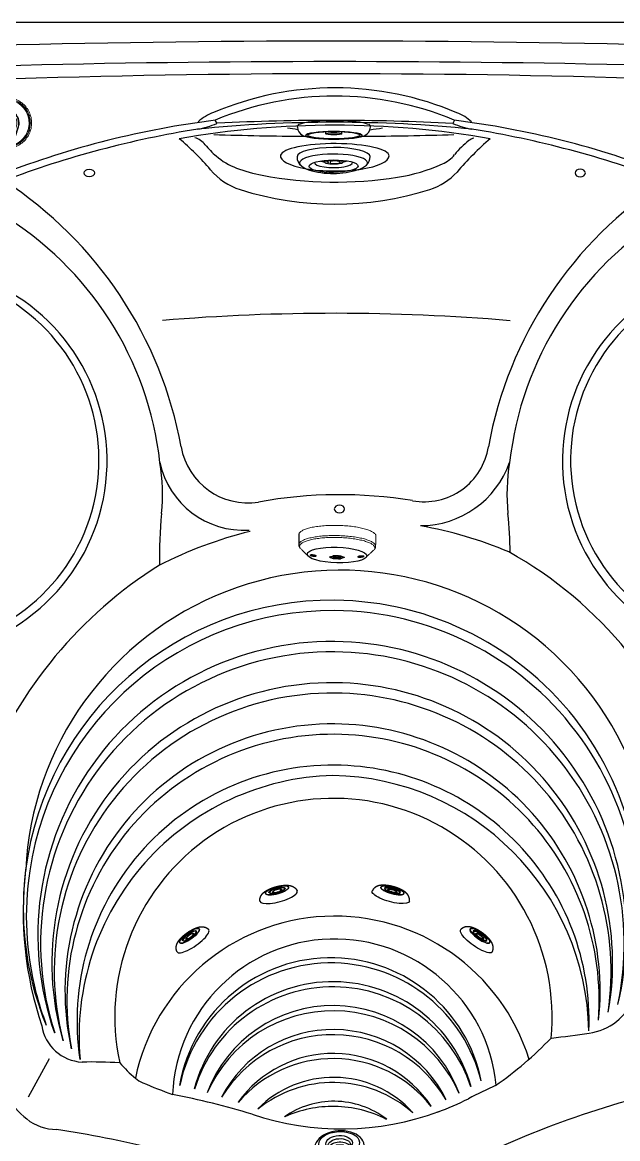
# Model space of a CAD drawing. Header units: inches. Extents: x 0 to 84, y -22 to 124.
# Drawn here: x 26.8 to 55.8, y 29.5 to 83.9 of the extents above; entities that cross this region are included whole.
import ezdxf

# ---------------------------------------------------------------- set-up
doc = ezdxf.new("R2010")
doc.units = ezdxf.units.IN
doc.header["$MEASUREMENT"] = 0
for name, color, linetype in [('1', 4, 'Continuous'), ('204', 7, 'Continuous'), ('clean', 1, 'Continuous')]:
    doc.layers.add(name, color=color, linetype=linetype)

# ---------------------------------------------------------------- blocks, each defined once
blk = doc.blocks.new('SDRE51EE')
at = {"layer": '1', "linetype": 'Continuous'}
for p, q in [((46.942, 90.082), (46.942, 90.133)), ((50.492, 90.081), (50.492, 90.133))]:
    blk.add_line(p, q, dxfattribs=at)
at = {"layer": '1', "color": 3, "linetype": 'Continuous'}
for p, q in [((48.328, 89.751), (48.328, 89.857)), ((49.106, 89.751), (49.106, 89.857))]:
    blk.add_line(p, q, dxfattribs=at)
at = {"layer": '1', "linetype": 'Continuous'}
for centre, radius, start, end in [((47.394, 90.088), 0.452, 180.8035, 244.7061), ((50.05, 90.086), 0.443, 293.2467, 359.3951)]:
    blk.add_arc(centre, radius, start, end, dxfattribs=at)
for centre, major_axis, ratio, start_param, end_param in [((48.717, 90.133), (1.775, 0), 0.14492, 6.283179, 9.424778), ((48.713, 89.747), (-1.568, 0), 0.162913, 0.26814, 2.873453)]:
    blk.add_ellipse(centre, major_axis=major_axis, ratio=ratio, start_param=start_param, end_param=end_param, dxfattribs=at)
at = {"layer": '1', "color": 3, "linetype": 'Continuous'}
for centre, major_axis, ratio in [((48.718, 89.687), (-1.371, 0), 0.140933), ((48.717, 89.689), (-1.273, 0), 0.138808), ((48.717, 89.751), (-0.389, 0), 0.133611)]:
    blk.add_ellipse(centre, major_axis=major_axis, ratio=ratio, dxfattribs=at)
blk = doc.blocks.new('M-JET')
at = {"layer": '1', "color": 3}
blk.add_line((0.668, -0.17), (0.763, -0.17), dxfattribs=at)
at = {"layer": '1'}
for centre, radius, start, end in [((0.461, 1.242), 0.535, 41.3143, 91.3774), ((0.05, 0.881), 1.082, 17.2792, 41.3143), ((-2.8, -0.006), 4.066, 342.7208, 17.2792), ((0.462, -1.247), 0.53, 268.5325, 323.2496), ((0.163, -0.927), 0.963, 318.6467, 342.7208)]:
    blk.add_arc(centre, radius, start, end, dxfattribs=at)
at = {"layer": '1', "color": 3}
for centre, radius, start, end in [((-1.573, 0), 2.301, 12.4325, 15.2703), ((-1.552, 0), 2.301, 12.1115, 16.428), ((2.329, -0.004), 1.701, 167.0391, 191.8275), ((0.642, 0.408), 0.0922, 55.7767, 95.7567), ((0.761, 0.357), 0.0925, 123.2223, 167.0391), ((0.61, 0.353), 0.156, 5.3241, 57.7182), ((0.716, 0.424), 0.0119, 56.7777, 123.2223), ((0.621, 0.328), 0.147, 6.6466, 46.2048), ((-0.445, 0.069), 1.231, 348.805, 7.1498), ((-1.051, -0.003), 1.854, 348.4837, 11.5163), ((0.499, -0.319), 0.172, 319.9043, 349.042), ((0.138, 0.453), 1.058, 297.9845, 303.5019), ((-1.573, 0), 2.301, 345.0348, 348.6312), ((-1.552, 0), 2.301, 343.7972, 349.0063), ((1.155, -0.446), 0.497, 157.638, 169.042), ((0.713, -0.264), 0.0187, 13.7894, 157.638), ((0.659, -0.335), 0.113, 303.5019, 340.0963), ((-6.16, -1.951), 7.096, 12.9229, 13.7894)]:
    blk.add_arc(centre, radius, start, end, dxfattribs=at)
at = {"layer": '1'}
blk.add_ellipse((0.448, 0), major_axis=(0, -1.776), ratio=0.252144, start_param=3.141593, end_param=6.282607, dxfattribs=at)
at = {"layer": '1', "color": 3}
for centre, major_axis, ratio, start_param, end_param in [((0.747, 0.001), (0, 1.655), 0.257517, 6.007199, 9.756158), ((0.731, 0), (0, 0.927), 0.267619, 3.108708, 6.351347), ((0.725, 0.014), (0, 0.313), 0.222056, 5.440613, 8.481483)]:
    blk.add_ellipse(centre, major_axis=major_axis, ratio=ratio, start_param=start_param, end_param=end_param, dxfattribs=at)
blk.add_ellipse((0.91, 0), major_axis=(-0.005, 1.191), ratio=0.255327, dxfattribs=at)
blk = doc.blocks.new('AIRVALVE CAP HS')
at = {"layer": '1', "linetype": 'Continuous', "lineweight": 0}
for p, q in [((-0.179, 1.615), (-0.296, 1.215)), ((-0.295, 1.097), (-0.296, 1.096)), ((-0.278, 1.151), (-0.295, 1.097)), ((0.298, 1.214), (0.181, 1.615)), ((0.296, 1.097), (0.279, 1.151)), ((0.297, 1.096), (0.296, 1.097)), ((0, 0), (0, 0)), ((0, 0), (0.004, 0)), ((0.585, 0.186), (0.585, 0.186))]:
    blk.add_line(p, q, dxfattribs=at)
at = {"layer": '1', "color": 3, "linetype": 'Continuous', "lineweight": 0}
for p, q in [((-0.154, 1.451), (-0.179, 1.615)), ((0.156, 1.451), (0.181, 1.615)), ((-0.519, 0.142), (-0.532, 0.075))]:
    blk.add_line(p, q, dxfattribs=at)
at = {"layer": '1', "color": 3, "linetype": 'Continuous', "lineweight": 0, "flags": 128}
for points in [[(-0.296, 1.096), (-0.314, 1.039), (-0.387, 0.81), (-0.59, 0.169)], [(0.532, 0.076), (0.523, 0.124), (0.51, 0.172), (0.489, 0.234), (0.394, 0.519), (0.299, 0.804), (0.18, 1.168), (0.101, 1.415), (0.095, 1.438), (0.079, 1.473), (0.053, 1.496), (0.025, 1.508), (-0.007, 1.511), (-0.039, 1.504), (-0.066, 1.486), (-0.085, 1.46), (-0.091, 1.443)], [(0.585, 0.186), (0.567, 0.243), (0.494, 0.472), (0.297, 1.096)]]:
    blk.add_lwpolyline(points, dxfattribs=at)
at = {"layer": '1', "linetype": 'Continuous', "lineweight": 0, "const_width": 0.000295, "flags": 128}
for points in [[(-0.296, 1.215), (-0.285, 1.211), (-0.282, 1.203), (-0.279, 1.192), (-0.277, 1.174), (-0.278, 1.151)], [(0.613, 0.195), (0.609, 0.194), (0.599, 0.191), (0.592, 0.188), (0.587, 0.187), (0.585, 0.186)]]:
    blk.add_lwpolyline(points, dxfattribs=at)
at = {"layer": '1', "color": 3, "linetype": 'Continuous', "lineweight": 0, "const_width": 0.000295, "flags": 128}
for points in [[(-0.153, 1.451), (-0.154, 1.451), (-0.154, 1.451)], [(-0.619, 0.177), (-0.617, 0.177), (-0.613, 0.176), (-0.604, 0.173), (-0.597, 0.171), (-0.592, 0.169), (-0.59, 0.169)]]:
    blk.add_lwpolyline(points, dxfattribs=at)
at = {"layer": '1', "linetype": 'Continuous', "lineweight": 0, "flags": 128}
for points in [[(0.279, 1.151), (0.279, 1.186), (0.282, 1.198), (0.285, 1.208), (0.291, 1.213), (0.298, 1.214)], [(-0.619, 0.177), (-0.612, 0.199), (-0.463, 0.666), (-0.331, 1.084)], [(0.332, 1.083), (0.462, 0.674), (0.613, 0.195)]]:
    blk.add_lwpolyline(points, dxfattribs=at)
at = {"layer": '1', "linetype": 'Continuous', "lineweight": 0}
for centre, radius, start, end in [((0.001, 1.563), 0.187, 16.2235, 163.7031), ((0, 0), 1.184, 103.575, 76.3797), ((0, 0), 1.136, 105.0532, 74.9013), ((0, 0), 1.25, 110.029, 123.971), ((-0.421, 1.156), 0.02, 49.8127, 110.0289), ((-0.388, 1.195), 0.0312, 229.8127, 346.1879), ((-0.338, 1.183), 0.02, 105.9716, 166.1879), ((0, 0), 1.25, 103.7031, 105.971), ((-0.378, 1.272), 0.194, 284.0271, 295.0553), ((0.411, 1.36), 0.288, 246.6962, 254.1355), ((0, 0), 1.25, 74.029, 76.2235), ((0.339, 1.183), 0.02, 13.8121, 74.0284), ((0.388, 1.195), 0.0312, 193.8121, 310.1873), ((0.421, 1.156), 0.02, 69.9711, 130.1873), ((0, 0), 1.25, 56.029, 69.971), ((0, 0), 1.25, 146.029, 159.971), ((0, 0), 1.133, 106.9961, 72.958), ((-1.02, 0.687), 0.02, 85.8127, 146.0289), ((-1.016, 0.739), 0.0312, 265.8127, 22.1879), ((-0.969, 0.758), 0.02, 141.9716, 202.1879), ((0, 0), 1.25, 128.029, 141.971), ((-0.758, 0.969), 0.02, 67.8127, 128.0289), ((-0.738, 1.016), 0.0312, 247.8127, 4.1879), ((-0.687, 1.02), 0.02, 123.9716, 184.1879), ((0.687, 1.02), 0.02, 355.8121, 56.0284), ((0.739, 1.016), 0.0312, 175.8121, 292.1873), ((0.758, 0.969), 0.02, 51.9711, 112.1873), ((0, 0), 1.25, 38.029, 51.971), ((0.969, 0.758), 0.02, 337.8121, 38.0284), ((1.016, 0.739), 0.0312, 157.8121, 274.1873), ((1.02, 0.687), 0.02, 33.9711, 94.1873), ((0, 0), 1.25, 20.029, 33.971), ((0, 0), 1.25, 164.029, 177.971), ((-1.229, 0.044), 0.02, 177.9716, 238.1879), ((-1.256, 0), 0.0312, 301.8127, 58.1879), ((-1.182, 0.339), 0.02, 103.8127, 164.0289), ((-1.195, 0.388), 0.0312, 283.8127, 40.1879), ((-1.155, 0.421), 0.02, 159.9716, 220.1879), ((0, 0), 0.644, 163.9951, 17.6697), ((1.195, 0.388), 0.0312, 139.8121, 256.1873), ((1.156, 0.421), 0.02, 319.8121, 20.0284), ((1.183, 0.339), 0.02, 15.9711, 76.1873), ((0, 0), 1.25, 2.029, 15.971), ((1.256, 0), 0.0312, 121.8121, 238.1873), ((1.229, 0.044), 0.02, 301.8121, 2.0284), ((-1.229, -0.043), 0.02, 121.8127, 182.0289), ((0, 0), 1.25, 182.029, 195.971), ((-1.182, -0.338), 0.02, 195.9716, 256.1879), ((-1.195, -0.388), 0.0312, 319.8127, 76.1879), ((-1.155, -0.421), 0.02, 139.8127, 200.0289), ((0, 0), 1.25, 200.029, 213.971), ((0, 0), 1.25, 326.029, 339.971), ((1.195, -0.388), 0.0312, 103.8121, 220.1873), ((1.156, -0.421), 0.02, 339.9711, 40.1873), ((1.183, -0.338), 0.02, 283.8121, 344.0284), ((0, 0), 1.25, 344.029, 357.971), ((1.229, -0.043), 0.02, 357.9711, 58.1873), ((-1.02, -0.687), 0.02, 213.9716, 274.1879), ((-1.016, -0.738), 0.0312, 337.8127, 94.1879), ((-0.969, -0.758), 0.02, 157.8127, 218.0289), ((0, 0), 1.25, 218.029, 231.971), ((-0.758, -0.969), 0.02, 231.9716, 292.1879), ((-0.738, -1.016), 0.0312, 355.8127, 112.1879), ((-0.687, -1.02), 0.02, 175.8127, 236.0289), ((0, 0), 1.25, 236.029, 249.971), ((0, 0), 1.25, 290.029, 303.971), ((0.687, -1.02), 0.02, 303.9711, 4.1873), ((0.739, -1.016), 0.0312, 67.8121, 184.1873), ((0.758, -0.969), 0.02, 247.8121, 308.0284), ((0, 0), 1.25, 308.029, 321.971), ((1.016, -0.738), 0.0312, 85.8121, 202.1873), ((0.969, -0.758), 0.02, 321.9711, 22.1873), ((1.02, -0.687), 0.02, 265.8121, 326.0284), ((-0.421, -1.155), 0.02, 249.9716, 310.1879), ((-0.388, -1.195), 0.0312, 13.8127, 130.1879), ((-0.338, -1.182), 0.02, 193.8127, 254.0289), ((0, 0), 1.25, 254.029, 267.9711), ((-0.043, -1.229), 0.02, 267.9711, 328.1873), ((0, -1.256), 0.0312, 31.8121, 148.1873), ((0.044, -1.229), 0.02, 211.8121, 272.0284), ((0, 0), 1.25, 272.0284, 285.971), ((0.339, -1.182), 0.02, 285.9711, 346.1873), ((0.388, -1.195), 0.0312, 49.8121, 166.1873), ((0.421, -1.155), 0.02, 229.8121, 290.0284)]:
    blk.add_arc(centre, radius, start, end, dxfattribs=at)
at = {"layer": '1', "color": 3, "linetype": 'Continuous', "lineweight": 0}
for centre, radius, start, end in [((-80.261, 27.095), 84.174, 341.32478, 342.25745), ((0, 0), 0.614, 164.0327, 17.6728), ((0, -0.005), 0.538, 171.4024, 8.6451)]:
    blk.add_arc(centre, radius, start, end, dxfattribs=at)
blk = doc.blocks.new('MINIJET')
at = {"layer": '1', "color": 3}
for p, q in [((0.268, 0.23), (0.202, 0.23)), ((0.268, -0.23), (0.202, -0.23))]:
    blk.add_line(p, q, dxfattribs=at)
at = {"layer": '1', "color": 3, "extrusion": (2.34069e-18, 2.77556e-17, -1)}
for centre, major_axis, start_param, end_param in [((0, 0), (0, 0.94), 3.096514, 6.328264), ((0.297, 0), (0, 0.58), 1.213768, 7.496953), ((0.268, 0), (0, 0.2), 1.213768, 7.496953), ((0.278, 0), (0, 0.379), 6.174551, 9.533412)]:
    blk.add_ellipse(centre, major_axis=major_axis, ratio=0.28756, start_param=start_param, end_param=end_param, dxfattribs=at)
at = {"layer": '1', "color": 3, "extrusion": (2.34069e-18, -2.77556e-17, -1)}
for centre, major_axis, start_param, end_param in [((0.297, 0), (0, 0.58), 4.355360367553331, 10.63854567473292), ((0.268, 0), (0, 0.23), 1.213768, 7.496953)]:
    blk.add_ellipse(centre, major_axis=major_axis, ratio=0.28756, start_param=start_param, end_param=end_param, dxfattribs=at)
at = {"layer": '1', "color": 3, "extrusion": (2.34069e-18, -8.32667e-17, -1)}
blk.add_ellipse((0.297, 0), major_axis=(0, 0.407), ratio=0.28756, start_param=4.355360367553329, end_param=10.63854567473291, dxfattribs=at)
at = {"layer": '1', "color": 3}
for points, knots in [([(0.012, -0.939), (0.047, -0.932), (0.079, -0.923), (0.11, -0.911), (0.138, -0.898), (0.169, -0.881), (0.196, -0.862), (0.221, -0.843), (0.243, -0.824), (0.269, -0.796), (0.292, -0.769), (0.312, -0.742), (0.329, -0.716), (0.351, -0.678), (0.369, -0.64), (0.385, -0.602), (0.399, -0.565), (0.411, -0.527), (0.428, -0.467), (0.441, -0.406), (0.453, -0.343), (0.462, -0.279), (0.469, -0.213), (0.474, -0.162), (0.477, -0.11), (0.478, -0.057), (0.479, -0.005), (0.479, 0.048), (0.476, 0.111), (0.473, 0.174), (0.467, 0.236), (0.46, 0.297), (0.452, 0.348), (0.443, 0.399), (0.432, 0.448), (0.42, 0.496), (0.406, 0.543), (0.389, 0.593), (0.368, 0.642), (0.343, 0.692), (0.32, 0.73), (0.293, 0.768), (0.259, 0.807), (0.228, 0.837), (0.19, 0.867), (0.157, 0.888), (0.12, 0.907), (0.078, 0.923), (0.033, 0.935), (0.012, 0.939)], [1.258846, 1.258846, 1.28405, 1.309253, 1.334457, 1.359661, 1.389764, 1.419868, 1.449972, 1.480075, 1.522807, 1.565539, 1.60827, 1.651002, 1.715116, 1.779231, 1.843346, 1.90746, 1.971575, 2.071337, 2.171099, 2.270861, 2.370623, 2.470385, 2.54716, 2.623934, 2.700709, 2.777484, 2.854259, 2.947334, 3.040409, 3.133485, 3.22656, 3.306164, 3.385768, 3.465372, 3.544977, 3.624581, 3.7092, 3.79382, 3.87844, 3.94015, 4.001861, 4.063571, 4.110156, 4.15674, 4.191384, 4.226028, 4.260673, 4.295317, 4.310282, 4.310282]), ([(0.266, -0.377), (0.262, -0.375), (0.256, -0.369), (0.25, -0.361), (0.242, -0.35), (0.235, -0.335), (0.226, -0.316), (0.218, -0.293), (0.211, -0.268), (0.204, -0.238), (0.197, -0.205), (0.192, -0.17), (0.188, -0.132), (0.184, -0.092), (0.182, -0.052), (0.181, -0.01), (0.181, 0.031), (0.183, 0.073), (0.186, 0.113), (0.19, 0.152), (0.195, 0.189), (0.201, 0.224), (0.208, 0.256), (0.216, 0.285), (0.224, 0.31), (0.233, 0.332), (0.242, 0.349), (0.25, 0.361), (0.257, 0.37), (0.263, 0.375), (0.266, 0.377)], [5.178052, 5.178052, 5.268561, 5.359069, 5.444224, 5.529379, 5.614534, 5.70861, 5.802687, 5.896764, 5.997577, 6.09839, 6.199203, 6.302796, 6.406388, 6.50998, 6.614493, 6.719006, 6.823518, 6.927955, 7.032392, 7.136828, 7.2401, 7.343372, 7.446644, 7.546427, 7.646211, 7.745995, 7.837037, 7.928079, 8.019121, 8.102376, 8.102376])]:
    blk.add_open_spline(points, degree=1, knots=knots, dxfattribs=at)
blk = doc.blocks.new('30173')
at = {"layer": '1', "linetype": 'Continuous', "lineweight": 15}
for p, q in [((1.47, 0.072), (1.487, 0.036)), ((1.495, 0.034), (1.484, 0.034)), ((1.485, 0.028), (1.547, 0.028)), ((1.503, 0.022), (1.489, -0.008)), ((1.566, 0.022), (1.503, 0.022)), ((1.534, 0.067), (1.51, 0.067)), ((1.513, 0.091), (1.513, 0.175)), ((1.531, 0.175), (1.531, 0.091)), ((1.597, 0.104), (1.537, 0.257)), ((1.542, 0.271), (1.56, 0.271)), ((1.566, 0.022), (1.552, -0.008)), ((1.558, 0.036), (1.575, 0.075)), ((1.585, 0.015), (1.566, -0.028)), ((1.597, 0.104), (1.626, 0.104)), ((1.604, 0.052), (1.633, 0.052)), ((1.604, -0.22), (1.604, 0.052)), ((1.479, -0.028), (1.47, -0.008)), ((1.47, -0.161), (1.479, -0.14)), ((1.487, -0.204), (1.471, -0.24)), ((1.484, -0.202), (1.495, -0.202)), ((1.547, -0.196), (1.485, -0.196)), ((1.552, -0.008), (1.489, -0.008)), ((1.503, -0.19), (1.489, -0.16)), ((1.489, -0.16), (1.552, -0.16)), ((1.503, -0.19), (1.566, -0.19)), ((1.51, -0.236), (1.534, -0.236)), ((1.513, -0.344), (1.513, -0.26)), ((1.531, -0.26), (1.531, -0.344)), ((1.537, -0.425), (1.597, -0.271)), ((1.56, -0.439), (1.542, -0.439)), ((1.552, -0.16), (1.566, -0.19)), ((1.575, -0.243), (1.558, -0.204)), ((1.566, -0.14), (1.585, -0.183)), ((1.597, -0.271), (1.626, -0.271)), ((1.604, -0.22), (1.633, -0.22))]:
    blk.add_line(p, q, dxfattribs=at)
at = {"layer": '1'}
blk.add_line((0.485, -1.959), (0.976, -1.95), dxfattribs=at)
at = {"layer": '1', "linetype": 'Continuous', "lineweight": 15, "flags": 128}
for points in [[(0, -0.084), (0, 0), (0.001, 0.084), (0.004, 0.168), (0.007, 0.251), (0.012, 0.333), (0.017, 0.415), (0.023, 0.495), (0.03, 0.575), (0.039, 0.653), (0.048, 0.729), (0.057, 0.804), (0.068, 0.878), (0.08, 0.949), (0.092, 1.018), (0.105, 1.085), (0.119, 1.15), (0.134, 1.212), (0.149, 1.271), (0.166, 1.328), (0.182, 1.382), (0.2, 1.433), (0.217, 1.481), (0.236, 1.525), (0.255, 1.567), (0.274, 1.605), (0.294, 1.64), (0.314, 1.671), (0.335, 1.699), (0.356, 1.723), (0.377, 1.744), (0.398, 1.761), (0.42, 1.774), (0.441, 1.783), (0.463, 1.789), (0.485, 1.791), (0.487, 1.791)], [(0.976, -1.95), (0.954, -1.948), (0.932, -1.943), (0.911, -1.933), (0.889, -1.92), (0.868, -1.903), (0.847, -1.882), (0.826, -1.858), (0.805, -1.83), (0.785, -1.798), (0.765, -1.763), (0.746, -1.724), (0.727, -1.682), (0.708, -1.637), (0.69, -1.589), (0.673, -1.538), (0.656, -1.483), (0.64, -1.426), (0.625, -1.366), (0.61, -1.303), (0.596, -1.238), (0.583, -1.171), (0.571, -1.101), (0.559, -1.029), (0.549, -0.956), (0.539, -0.88), (0.53, -0.803), (0.522, -0.725), (0.515, -0.645), (0.509, -0.564), (0.504, -0.482), (0.5, -0.399), (0.497, -0.316), (0.494, -0.232), (0.493, -0.147), (0.493, -0.063), (0.494, 0.021), (0.495, 0.105), (0.498, 0.189), (0.502, 0.272), (0.506, 0.355), (0.512, 0.436), (0.519, 0.517), (0.526, 0.596), (0.535, 0.674), (0.544, 0.75), (0.554, 0.825), (0.565, 0.897), (0.577, 0.968), (0.59, 1.037), (0.603, 1.103), (0.617, 1.167), (0.632, 1.228), (0.648, 1.287), (0.665, 1.342), (0.682, 1.395), (0.699, 1.445), (0.717, 1.492), (0.736, 1.536), (0.755, 1.576), (0.775, 1.613), (0.795, 1.646), (0.815, 1.676), (0.836, 1.702), (0.857, 1.725), (0.878, 1.744), (0.9, 1.759), (0.921, 1.77), (0.943, 1.778), (0.965, 1.782), (0.978, 1.782)], [(1.144, -1.884), (1.143, -1.885), (1.121, -1.898), (1.1, -1.907), (1.078, -1.912), (1.057, -1.914), (1.035, -1.911), (1.014, -1.905), (0.992, -1.895), (0.971, -1.882), (0.95, -1.865), (0.929, -1.843), (0.909, -1.819), (0.888, -1.791), (0.868, -1.759), (0.849, -1.723), (0.83, -1.685), (0.811, -1.643), (0.793, -1.598), (0.776, -1.549), (0.759, -1.498), (0.742, -1.443), (0.727, -1.386), (0.712, -1.326), (0.697, -1.264), (0.684, -1.199), (0.671, -1.132), (0.659, -1.063), (0.648, -0.991), (0.638, -0.918), (0.628, -0.843), (0.62, -0.766), (0.612, -0.688), (0.606, -0.609), (0.6, -0.529), (0.595, -0.448), (0.591, -0.366), (0.589, -0.283), (0.587, -0.2), (0.586, -0.117), (0.586, -0.034), (0.587, 0.05), (0.589, 0.133), (0.592, 0.215), (0.596, 0.297), (0.601, 0.378), (0.607, 0.458), (0.614, 0.537), (0.622, 0.615), (0.63, 0.691), (0.64, 0.766), (0.65, 0.838), (0.662, 0.909), (0.674, 0.978), (0.687, 1.045), (0.7, 1.109), (0.715, 1.171), (0.73, 1.231), (0.746, 1.287), (0.762, 1.341), (0.779, 1.392), (0.797, 1.439), (0.815, 1.484), (0.834, 1.525), (0.853, 1.563), (0.873, 1.598), (0.893, 1.629), (0.913, 1.656), (0.934, 1.68), (0.955, 1.7), (0.976, 1.717), (0.997, 1.73), (1.018, 1.739), (1.04, 1.744), (1.062, 1.746), (1.062, 1.746)], [(1.502, 1.076), (1.502, 1.1), (1.5, 1.123), (1.498, 1.146), (1.494, 1.166), (1.49, 1.184), (1.485, 1.199), (1.48, 1.211), (1.474, 1.22), (1.468, 1.225), (1.468, 1.225)], [(1.487, 0.036), (1.488, 0.037), (1.489, 0.037), (1.49, 0.037), (1.491, 0.037), (1.492, 0.037), (1.493, 0.036), (1.494, 0.035), (1.495, 0.034)], [(1.495, 0.034), (1.497, 0.031), (1.5, 0.03), (1.502, 0.032), (1.505, 0.035), (1.507, 0.041), (1.508, 0.049), (1.51, 0.058), (1.51, 0.067)], [(1.534, 0.067), (1.535, 0.058), (1.536, 0.049), (1.538, 0.041), (1.54, 0.035), (1.542, 0.032), (1.545, 0.03), (1.547, 0.031), (1.55, 0.034)], [(1.575, 0.075), (1.577, 0.087), (1.579, 0.097), (1.582, 0.104), (1.586, 0.107), (1.589, 0.107), (1.592, 0.103), (1.595, 0.095), (1.597, 0.085), (1.599, 0.073), (1.599, 0.059), (1.598, 0.046), (1.597, 0.035), (1.594, 0.025), (1.592, 0.018), (1.588, 0.015), (1.585, 0.015)], [(0.487, -1.959), (0.485, -1.959), (0.463, -1.957), (0.441, -1.952), (0.42, -1.942), (0.398, -1.929), (0.377, -1.912), (0.356, -1.892), (0.335, -1.867), (0.314, -1.84), (0.294, -1.808), (0.274, -1.773), (0.255, -1.735), (0.236, -1.694), (0.217, -1.649), (0.2, -1.601), (0.182, -1.55), (0.166, -1.496), (0.149, -1.439), (0.134, -1.38), (0.119, -1.318), (0.105, -1.253), (0.092, -1.186), (0.08, -1.117), (0.068, -1.046), (0.057, -0.973), (0.048, -0.898), (0.039, -0.821), (0.03, -0.743), (0.023, -0.664), (0.017, -0.583), (0.012, -0.501), (0.007, -0.419), (0.004, -0.336), (0.001, -0.252), (0, -0.168), (0, -0.084)], [(1.495, -0.202), (1.494, -0.203), (1.493, -0.204), (1.492, -0.205), (1.491, -0.206), (1.49, -0.206), (1.489, -0.205), (1.488, -0.205), (1.487, -0.204)], [(1.51, -0.236), (1.51, -0.226), (1.508, -0.217), (1.507, -0.21), (1.505, -0.204), (1.502, -0.2), (1.5, -0.198), (1.497, -0.199), (1.495, -0.202)], [(1.511, -0.359), (1.511, -0.355), (1.513, -0.344)], [(1.55, -0.202), (1.547, -0.199), (1.545, -0.198), (1.542, -0.2), (1.54, -0.204), (1.538, -0.21), (1.536, -0.217), (1.535, -0.226), (1.534, -0.236)], [(1.558, -0.204), (1.557, -0.205), (1.556, -0.205), (1.555, -0.206), (1.554, -0.206), (1.553, -0.205), (1.552, -0.204), (1.551, -0.203), (1.55, -0.202)], [(1.585, -0.183), (1.588, -0.183), (1.592, -0.186), (1.594, -0.193), (1.597, -0.203), (1.598, -0.215), (1.599, -0.228), (1.599, -0.241), (1.597, -0.253), (1.595, -0.263), (1.592, -0.271), (1.589, -0.275), (1.586, -0.275), (1.582, -0.272), (1.579, -0.265), (1.577, -0.255), (1.575, -0.243)], [(1.467, -1.393), (1.471, -1.391), (1.477, -1.384), (1.483, -1.374), (1.488, -1.36), (1.492, -1.344), (1.496, -1.324), (1.499, -1.303), (1.501, -1.28), (1.502, -1.256), (1.502, -1.232), (1.501, -1.208), (1.499, -1.185), (1.496, -1.164), (1.492, -1.145), (1.488, -1.128), (1.484, -1.118)]]:
    blk.add_lwpolyline(points, dxfattribs=at)
at = {"layer": '1', "linetype": 'Continuous', "lineweight": 15}
for centre, radius, start, end in [((1.13, 1.064), 0.372, 341.9568, 1.7889), ((1.413, 0.209), 0.122, 358.3687, 15.1252), ((1.448, 0.057), 0.156, 358.2844, 17.5689), ((1.576, -0.018), 0.0979, 185.8637, 195.5978), ((1.576, -0.15), 0.0979, 164.4022, 174.1363), ((1.319, -0.084), 0.167, 346.1639, 13.8361), ((1.645, -0.232), 0.134, 181.5703, 191.9403), ((1.389, -0.374), 0.145, 346.22, 12.0788), ((1.4, -0.232), 0.134, 348.0597, 358.4297), ((1.468, -0.15), 0.0979, 5.8634, 15.5998), ((1.448, -0.224), 0.156, 342.4311, 1.7156)]:
    blk.add_arc(centre, radius, start, end, dxfattribs=at)
at = {"layer": '1'}
blk.add_ellipse((1.441, -0.085), major_axis=(0.01, 1.443), ratio=0.263487, dxfattribs=at)
at = {"layer": '1', "linetype": 'Continuous', "lineweight": 15}
for points, degree in [([(0.978, 1.782), (0.487, 1.791)], 1), ([(1.492, 1.349), (1.14, 1.721)], 1), ([(1.47, -0.22), (1.471, -0.129), (1.471, -0.038), (1.47, 0.052)], 3), ([(1.477, 0.104), (1.5, 0.16), (1.522, 0.216), (1.542, 0.271)], 3), ([(1.478, 0.03), (1.499, 0.03)], 1), ([(1.499, 0.03), (1.545, 0.03)], 1), ([(1.513, 0.172), (1.513, 0.175)], 1), ([(1.513, 0.091), (1.513, 0.095)], 1), ([(1.514, 0.095), (1.514, 0.172)], 1), ([(1.558, 0.032), (1.573, 0.066)], 1), ([(1.56, 0.271), (1.583, 0.216), (1.605, 0.16), (1.626, 0.104)], 3), ([(1.633, 0.052), (1.634, -0.038), (1.634, -0.129), (1.633, -0.22)], 3), ([(1.476, -0.018), (1.47, -0.003)], 1), ([(1.47, -0.165), (1.476, -0.15)], 1), ([(1.542, -0.439), (1.522, -0.383), (1.5, -0.327), (1.477, -0.271)], 3), ([(1.499, -0.198), (1.478, -0.198)], 1), ([(1.548, -0.044), (1.526, -0.044), (1.504, -0.044), (1.482, -0.044)], 3), ([(1.482, -0.124), (1.504, -0.124), (1.526, -0.124), (1.548, -0.124)], 3), ([(1.545, -0.198), (1.499, -0.198)], 1), ([(1.513, -0.263), (1.513, -0.26)], 1), ([(1.513, -0.344), (1.513, -0.34)], 1), ([(1.514, -0.34), (1.514, -0.263)], 1), ([(1.573, -0.234), (1.558, -0.201)], 1), ([(1.626, -0.271), (1.605, -0.327), (1.583, -0.383), (1.56, -0.439)], 3), ([(1.144, -1.884), (1.531, -1.476)], 1)]:
    blk.add_open_spline(points, degree=degree, dxfattribs=at)
for points, knots in [([(1.14, 1.721), (1.138, 1.722), (1.129, 1.73), (1.11, 1.742), (1.084, 1.757), (1.058, 1.768), (1.03, 1.776), (1.004, 1.781), (0.986, 1.782), (0.978, 1.782)], [0, 0, 0, 0, 0.035998, 0.213145, 0.383097, 0.547115, 0.706992, 0.864733, 1, 1, 1, 1]), ([(1.508, 0.926), (1.505, 0.926), (1.502, 0.927), (1.497, 0.931), (1.494, 0.934), (1.489, 0.941), (1.486, 0.946), (1.48, 0.957), (1.478, 0.963), (1.473, 0.977), (1.47, 0.984), (1.465, 1.001), (1.463, 1.01), (1.459, 1.028), (1.457, 1.037), (1.454, 1.056), (1.453, 1.066), (1.451, 1.086), (1.45, 1.095), (1.449, 1.115), (1.448, 1.124), (1.448, 1.142), (1.448, 1.151), (1.449, 1.167), (1.45, 1.175), (1.452, 1.189), (1.453, 1.195), (1.456, 1.206), (1.458, 1.211), (1.462, 1.218), (1.464, 1.221), (1.469, 1.225), (1.471, 1.226), (1.476, 1.226), (1.479, 1.225), (1.484, 1.221), (1.487, 1.218), (1.493, 1.211), (1.495, 1.206), (1.501, 1.195), (1.504, 1.189), (1.509, 1.175), (1.511, 1.167), (1.516, 1.151), (1.518, 1.142), (1.522, 1.124), (1.524, 1.115), (1.527, 1.095), (1.528, 1.086), (1.531, 1.066), (1.531, 1.056), (1.533, 1.037), (1.533, 1.028), (1.533, 1.01), (1.533, 1.001), (1.532, 0.985), (1.531, 0.977), (1.529, 0.963), (1.528, 0.957), (1.525, 0.946), (1.523, 0.941), (1.519, 0.934), (1.517, 0.931), (1.513, 0.927), (1.51, 0.926), (1.508, 0.926)], [0, 0, 0, 0, 0.03125, 0.03125, 0.0625, 0.0625, 0.09375, 0.09375, 0.125, 0.125, 0.15625, 0.15625, 0.1875, 0.1875, 0.21875, 0.21875, 0.25, 0.25, 0.28125, 0.28125, 0.3125, 0.3125, 0.34375, 0.34375, 0.375, 0.375, 0.40625, 0.40625, 0.4375, 0.4375, 0.46875, 0.46875, 0.5, 0.5, 0.53125, 0.53125, 0.5625, 0.5625, 0.59375, 0.59375, 0.625, 0.625, 0.65625, 0.65625, 0.6875, 0.6875, 0.71875, 0.71875, 0.75, 0.75, 0.78125, 0.78125, 0.8125, 0.8125, 0.84375, 0.84375, 0.875, 0.875, 0.90625, 0.90625, 0.9375, 0.9375, 0.96875, 0.96875, 1, 1, 1, 1]), ([(1.468, 0.028), (1.472, 0.028), (1.477, 0.029), (1.482, 0.032), (1.483, 0.033), (1.485, 0.034), (1.486, 0.035), (1.487, 0.036)], [0, 0, 0, 0, 0.5, 0.5, 0.75, 0.75, 1, 1, 1, 1]), ([(1.47, 0.052), (1.47, 0.058), (1.47, 0.063), (1.47, 0.073), (1.471, 0.077), (1.472, 0.086), (1.473, 0.091), (1.475, 0.098), (1.476, 0.101), (1.477, 0.104)], [0, 0, 0, 0, 0.25, 0.25, 0.5, 0.5, 0.75, 0.75, 1, 1, 1, 1]), ([(1.47, 0.02), (1.47, 0.021), (1.471, 0.023), (1.475, 0.026), (1.48, 0.027), (1.483, 0.028), (1.485, 0.028)], [0, 0, 0, 0, 0.18572, 0.492194, 0.811523, 1, 1, 1, 1]), ([(1.489, -0.008), (1.487, -0.008), (1.483, -0.008), (1.478, -0.004), (1.473, 0.001), (1.47, 0.005), (1.47, 0.008), (1.47, 0.008)], [0, 0, 0, 0, 0.227682, 0.454689, 0.698686, 0.960268, 1, 1, 1, 1]), ([(1.503, 0.022), (1.501, 0.022), (1.497, 0.023), (1.491, 0.025), (1.486, 0.027), (1.485, 0.028), (1.485, 0.028)], [0, 0, 0, 0, 0.315976, 0.631156, 0.966365, 1, 1, 1, 1]), ([(1.51, 0.067), (1.51, 0.069), (1.51, 0.072), (1.511, 0.076), (1.511, 0.08), (1.512, 0.084), (1.512, 0.088), (1.513, 0.09), (1.513, 0.091)], [0, 0, 0, 0, 0.169258, 0.3354152, 0.5, 0.6645848, 0.830742, 1, 1, 1, 1]), ([(1.513, 0.175), (1.512, 0.18), (1.511, 0.185), (1.511, 0.191), (1.511, 0.191)], [0, 0, 0, 0, 0.900557, 1, 1, 1, 1]), ([(1.513, 0.103), (1.517, 0.103), (1.522, 0.102), (1.527, 0.099), (1.528, 0.098), (1.53, 0.095), (1.531, 0.093), (1.531, 0.091)], [0, 0, 0, 0, 0.5, 0.5, 0.75, 0.75, 1, 1, 1, 1]), ([(1.534, 0.206), (1.534, 0.204), (1.534, 0.202), (1.534, 0.198), (1.534, 0.193), (1.533, 0.188), (1.533, 0.182), (1.532, 0.177), (1.531, 0.175)], [0, 0, 0, 0, 0.126067, 0.250804, 0.375192, 0.500221, 0.747956, 1, 1, 1, 1]), ([(1.531, 0.091), (1.532, 0.09), (1.532, 0.088), (1.533, 0.084), (1.533, 0.08), (1.534, 0.076), (1.534, 0.072), (1.534, 0.069), (1.534, 0.067)], [0, 0, 0, 0, 0.169258, 0.335415, 0.5, 0.664585, 0.830742, 1, 1, 1, 1]), ([(1.542, 0.271), (1.543, 0.275), (1.545, 0.277), (1.547, 0.281), (1.549, 0.282), (1.552, 0.282), (1.554, 0.281), (1.557, 0.277), (1.558, 0.275), (1.56, 0.271)], [0, 0, 0, 0, 0.25, 0.25, 0.5, 0.5, 0.75, 0.75, 1, 1, 1, 1]), ([(1.558, 0.036), (1.558, 0.035), (1.558, 0.035), (1.559, 0.034), (1.558, 0.033), (1.558, 0.032), (1.557, 0.03), (1.555, 0.029), (1.551, 0.028), (1.549, 0.028), (1.547, 0.028)], [0, 0, 0, 0, 0.113731, 0.22304, 0.328558, 0.430988, 0.531096, 0.683879, 0.839376, 1, 1, 1, 1]), ([(1.55, 0.034), (1.55, 0.034), (1.551, 0.035), (1.552, 0.036), (1.553, 0.037), (1.554, 0.037), (1.556, 0.037), (1.557, 0.036), (1.558, 0.036)], [0, 0, 0, 0, 0.126014, 0.250796, 0.375227, 0.500199, 0.747946, 1, 1, 1, 1]), ([(1.585, 0.015), (1.584, 0.015), (1.583, 0.016), (1.581, 0.017), (1.58, 0.018), (1.577, 0.02), (1.575, 0.021), (1.57, 0.022), (1.568, 0.022), (1.566, 0.022)], [0, 0, 0, 0, 0.25, 0.25, 0.5, 0.5, 0.75, 0.75, 1, 1, 1, 1]), ([(1.573, 0.066), (1.574, 0.067), (1.575, 0.07), (1.575, 0.074), (1.575, 0.075)], [0, 0, 0, 0, 0.525356, 1, 1, 1, 1]), ([(1.626, 0.104), (1.627, 0.101), (1.628, 0.098), (1.629, 0.091), (1.63, 0.086), (1.631, 0.077), (1.632, 0.073), (1.633, 0.063), (1.633, 0.058), (1.633, 0.052)], [0, 0, 0, 0, 0.25, 0.25, 0.5, 0.5, 0.75, 0.75, 1, 1, 1, 1]), ([(1.487, -0.204), (1.486, -0.203), (1.485, -0.203), (1.483, -0.201), (1.482, -0.2), (1.477, -0.197), (1.472, -0.196), (1.468, -0.196)], [0, 0, 0, 0, 0.25, 0.25, 0.5, 0.5, 1, 1, 1, 1]), ([(1.47, -0.176), (1.47, -0.175), (1.471, -0.172), (1.474, -0.167), (1.479, -0.163), (1.485, -0.16), (1.488, -0.16), (1.489, -0.16)], [0, 0, 0, 0, 0.126492, 0.35859, 0.610372, 0.869245, 1, 1, 1, 1]), ([(1.485, -0.196), (1.483, -0.196), (1.479, -0.195), (1.474, -0.193), (1.471, -0.191), (1.47, -0.189), (1.47, -0.188)], [0, 0, 0, 0, 0.297693, 0.594826, 0.905923, 1, 1, 1, 1]), ([(1.477, -0.271), (1.476, -0.269), (1.475, -0.265), (1.473, -0.258), (1.472, -0.254), (1.471, -0.245), (1.47, -0.24), (1.47, -0.23), (1.47, -0.225), (1.47, -0.22)], [0, 0, 0, 0, 0.25, 0.25, 0.5, 0.5, 0.75, 0.75, 1, 1, 1, 1]), ([(1.479, -0.028), (1.479, -0.025), (1.478, -0.022), (1.477, -0.019), (1.476, -0.018)], [0, 0, 0, 0, 0.719813, 1, 1, 1, 1]), ([(1.476, -0.15), (1.476, -0.15), (1.478, -0.147), (1.478, -0.144), (1.479, -0.141), (1.479, -0.14)], [0, 0, 0, 0, 0.108112, 0.829346, 1, 1, 1, 1]), ([(1.486, -0.196), (1.486, -0.196), (1.488, -0.194), (1.492, -0.192), (1.498, -0.191), (1.502, -0.19), (1.503, -0.19)], [0, 0, 0, 0, 0.050996, 0.417182, 0.79591, 1, 1, 1, 1]), ([(1.531, -0.26), (1.531, -0.261), (1.53, -0.263), (1.528, -0.266), (1.527, -0.267), (1.524, -0.269), (1.522, -0.27), (1.517, -0.271), (1.515, -0.271), (1.513, -0.271)], [0, 0, 0, 0, 0.25, 0.25, 0.5, 0.5, 0.75, 0.75, 1, 1, 1, 1]), ([(1.56, -0.439), (1.558, -0.442), (1.557, -0.444), (1.554, -0.448), (1.552, -0.449), (1.549, -0.449), (1.547, -0.448), (1.545, -0.444), (1.543, -0.442), (1.542, -0.439)], [0, 0, 0, 0, 0.25, 0.25, 0.5, 0.5, 0.75, 0.75, 1, 1, 1, 1]), ([(1.548, -0.044), (1.548, -0.045), (1.547, -0.047), (1.546, -0.05), (1.545, -0.056), (1.544, -0.063), (1.544, -0.073), (1.543, -0.084), (1.544, -0.096), (1.544, -0.105), (1.546, -0.115), (1.547, -0.121), (1.548, -0.124)], [0, 0, 0, 0, 0.038942, 0.092809, 0.162876, 0.250394, 0.381265, 0.500064, 0.626384, 0.749819, 0.846252, 1, 1, 1, 1]), ([(1.547, -0.196), (1.552, -0.196), (1.555, -0.197), (1.558, -0.2), (1.558, -0.201), (1.559, -0.203), (1.558, -0.203), (1.558, -0.204)], [0, 0, 0, 0, 0.5, 0.5, 0.75, 0.75, 1, 1, 1, 1]), ([(1.562, -0.044), (1.561, -0.044), (1.559, -0.044), (1.555, -0.044), (1.552, -0.044), (1.549, -0.044), (1.548, -0.044)], [0, 0, 0, 0, 0.297468, 0.500018, 0.749966, 1, 1, 1, 1]), ([(1.548, -0.124), (1.549, -0.124), (1.552, -0.124), (1.555, -0.124), (1.558, -0.124), (1.561, -0.124), (1.562, -0.124)], [0, 0, 0, 0, 0.296721, 0.500198, 0.631472, 1, 1, 1, 1]), ([(1.552, -0.008), (1.553, -0.008), (1.554, -0.008), (1.556, -0.009), (1.558, -0.01), (1.56, -0.011), (1.562, -0.013), (1.563, -0.014), (1.564, -0.016), (1.565, -0.018), (1.565, -0.021), (1.566, -0.023), (1.566, -0.025), (1.566, -0.027), (1.566, -0.028)], [0, 0, 0, 0, 0.0813678, 0.1612017, 0.2400657, 0.3185445, 0.3972315, 0.4767156, 0.5575682, 0.6403324, 0.7255148, 0.8135802, 0.9049496, 1, 1, 1, 1]), ([(1.566, -0.14), (1.566, -0.143), (1.566, -0.145), (1.565, -0.149), (1.564, -0.151), (1.562, -0.155), (1.561, -0.157), (1.557, -0.159), (1.554, -0.16), (1.552, -0.16)], [0, 0, 0, 0, 0.25, 0.25, 0.5, 0.5, 0.75, 0.75, 1, 1, 1, 1]), ([(1.562, -0.044), (1.561, -0.049), (1.56, -0.055), (1.558, -0.069), (1.558, -0.077), (1.558, -0.088), (1.558, -0.092), (1.558, -0.099), (1.559, -0.103), (1.56, -0.113), (1.561, -0.119), (1.562, -0.124)], [0, 0, 0, 0, 0.25, 0.25, 0.5, 0.5, 0.625, 0.625, 0.75, 0.75, 1, 1, 1, 1]), ([(1.566, -0.028), (1.565, -0.029), (1.565, -0.031), (1.565, -0.035), (1.564, -0.038), (1.563, -0.041), (1.563, -0.043), (1.562, -0.044)], [0, 0, 0, 0, 0.201526, 0.400765, 0.599235, 0.798474, 1, 1, 1, 1]), ([(1.566, -0.19), (1.568, -0.19), (1.57, -0.19), (1.575, -0.189), (1.577, -0.188), (1.58, -0.187), (1.581, -0.186), (1.583, -0.184), (1.584, -0.184), (1.585, -0.183)], [0, 0, 0, 0, 0.25, 0.25, 0.5, 0.5, 0.75, 0.75, 1, 1, 1, 1]), ([(1.575, -0.243), (1.575, -0.241), (1.575, -0.238), (1.573, -0.235), (1.573, -0.234)], [0, 0, 0, 0, 0.787656, 1, 1, 1, 1]), ([(1.633, -0.22), (1.633, -0.225), (1.633, -0.23), (1.632, -0.24), (1.631, -0.245), (1.63, -0.254), (1.629, -0.258), (1.628, -0.265), (1.627, -0.269), (1.626, -0.271)], [0, 0, 0, 0, 0.25, 0.25, 0.5, 0.5, 0.75, 0.75, 1, 1, 1, 1]), ([(1.474, -1.394), (1.471, -1.394), (1.469, -1.393), (1.464, -1.389), (1.462, -1.386), (1.458, -1.379), (1.456, -1.374), (1.454, -1.363), (1.452, -1.357), (1.45, -1.343), (1.449, -1.336), (1.448, -1.319), (1.448, -1.31), (1.448, -1.292), (1.449, -1.283), (1.45, -1.264), (1.451, -1.254), (1.453, -1.234), (1.454, -1.225), (1.457, -1.205), (1.459, -1.196), (1.463, -1.178), (1.465, -1.169), (1.47, -1.153), (1.472, -1.145), (1.478, -1.131), (1.48, -1.125), (1.486, -1.114), (1.489, -1.109), (1.494, -1.102), (1.497, -1.099), (1.502, -1.095), (1.505, -1.094), (1.51, -1.094), (1.513, -1.095), (1.517, -1.099), (1.519, -1.102), (1.523, -1.109), (1.525, -1.114), (1.528, -1.125), (1.529, -1.131), (1.531, -1.145), (1.532, -1.153), (1.533, -1.169), (1.533, -1.178), (1.533, -1.196), (1.533, -1.205), (1.531, -1.225), (1.531, -1.234), (1.528, -1.254), (1.527, -1.264), (1.524, -1.283), (1.522, -1.292), (1.518, -1.31), (1.516, -1.319), (1.511, -1.335), (1.509, -1.343), (1.504, -1.357), (1.501, -1.363), (1.496, -1.374), (1.493, -1.379), (1.487, -1.386), (1.484, -1.389), (1.479, -1.393), (1.476, -1.394), (1.474, -1.394)], [0, 0, 0, 0, 0.03125, 0.03125, 0.0625, 0.0625, 0.09375, 0.09375, 0.125, 0.125, 0.15625, 0.15625, 0.1875, 0.1875, 0.21875, 0.21875, 0.25, 0.25, 0.28125, 0.28125, 0.3125, 0.3125, 0.34375, 0.34375, 0.375, 0.375, 0.40625, 0.40625, 0.4375, 0.4375, 0.46875, 0.46875, 0.5, 0.5, 0.53125, 0.53125, 0.5625, 0.5625, 0.59375, 0.59375, 0.625, 0.625, 0.65625, 0.65625, 0.6875, 0.6875, 0.71875, 0.71875, 0.75, 0.75, 0.78125, 0.78125, 0.8125, 0.8125, 0.84375, 0.84375, 0.875, 0.875, 0.90625, 0.90625, 0.9375, 0.9375, 0.96875, 0.96875, 1, 1, 1, 1]), ([(0.975, -1.95), (0.984, -1.95), (1.003, -1.949), (1.031, -1.944), (1.06, -1.935), (1.089, -1.923), (1.117, -1.906), (1.135, -1.894), (1.143, -1.887), (1.144, -1.886)], [0, 0, 0, 0, 0.146728, 0.303098, 0.465263, 0.635819, 0.817739, 0.99086, 1, 1, 1, 1])]:
    blk.add_open_spline(points, degree=3, knots=knots, dxfattribs=at)
blk = doc.blocks.new('OZONEJ')
at = {"layer": '1'}
for p, q in [((-0.675, 0.01), (-0.767, -0.202)), ((-0.767, -0.202), (-0.616, -0.52)), ((-0.616, -0.52), (-0.368, -0.621)), ((-0.368, -0.621), (-0.335, -0.543))]:
    blk.add_line(p, q, dxfattribs=at)
for centre, major_axis, ratio, start_param, end_param in [((-0.609, -0.354), (-0.605, 1.039), 0.651788, 0, 3.141593), ((-0.606, -0.353), (-0.605, 1.039), 0.58329, 3.136808, 6.28797), ((-0.537, -0.314), (-0.27, 0.476), 0.560068, 0.291876, 2.849977), ((-0.527, -0.308), (-0.113, 0.188), 0.573291, 5.132983, 10.411682)]:
    blk.add_ellipse(centre, major_axis=major_axis, ratio=ratio, start_param=start_param, end_param=end_param, dxfattribs=at)
at = {"layer": '1', "color": 3}
for centre, major_axis, ratio in [((-0.758, -0.441), (-0.479, 0.869), 0.578275), ((-0.759, -0.44), (-0.31, 0.568), 0.590568)]:
    blk.add_ellipse(centre, major_axis=major_axis, ratio=ratio, dxfattribs=at)
at = {"layer": '1'}
blk.add_ellipse((-0.69, -0.401), major_axis=(-0.27, 0.476), ratio=0.560068, dxfattribs=at)
blk = doc.blocks.new('2010RELAY')
at = {"layer": '1', "color": 3}
for p, q in [((36.175, 79.103), (36.261, 78.949)), ((47.826, 79.103), (47.74, 78.949))]:
    blk.add_line(p, q, dxfattribs=at)
at = {"layer": '1', "color": 3, "linetype": 'Continuous'}
blk.add_line((27.111, 31.586), (28.134, 33.444), dxfattribs=at)
at = {"layer": '1'}
blk.add_lwpolyline([(5.895, 0, -0.414248), (0, 5.894), (0, 77.977, -0.414164), (5.894, 83.873), (78.107, 83.873, -0.414214), (84.002, 77.978), (84.002, 5.894, -0.414248), (78.107, 0)], format="xyb", close=True, dxfattribs=at)
at = {"layer": '1', "color": 3}
for centre, radius, start, end in [((42, -551.87), 634.829, 86.810065, 93.189935), ((42.005, 65.561), 15.122, 66.8905, 112.9535), ((41.995, 65.313), 14.971, 67.1476, 112.8743), ((36.971, 77.224), 2.421, 110.9012, 131.676), ((47.241, 77.548), 2.045, 46.4697, 69.9897), ((41.667, 35.582), 43.87, 97.168, 111.1416), ((42.001, 35.017), 43.848, 80.0672, 99.9328), ((41.997, 13.305), 65.705, 84.15637, 95.82773), ((34.591, 82.86), 4.253, 280.0184, 293.1202), ((41.895, -32.054), 111.156, 86.98564, 92.88587), ((49.41, 82.86), 4.253, 246.8798, 259.9816), ((42.334, 35.582), 43.87, 68.8584, 82.832), ((42.924, 31.253), 48.024, 99.0947, 110.704), ((34.902, 77.268), 1.031, 38.8949, 73.2365), ((41.98, 262.896), 184.576, 268.18055, 269.55544), ((42.015, 92.386), 13.842, 260.3703, 262.4524), ((41.98, 262.896), 184.576, 270.42683, 271.80574), ((42.015, 92.386), 13.842, 277.0447, 279.59), ((48.913, 77.628), 0.629, 103.9916, 128.3879), ((41.077, 31.253), 48.024, 69.296, 80.9053), ((27.147, 69.355), 11.468, 39.8145, 50.5254), ((38.992, 80.567), 4.223, 218.8949, 229.2656), ((51.257, 74.67), 4.404, 128.3879, 141.0564), ((58.974, 67.195), 14.485, 130.5129, 139.5787), ((38.416, 79.899), 3.341, 229.2656, 249.0264), ((46.578, 78.45), 1.611, 294.3242, 321.0564), ((38.322, 78.67), 3.081, 219.8145, 252.5144), ((40.246, 85.115), 8.868, 250.0467, 258.4547), ((43.806, 84.584), 8.342, 278.5965, 294.3242), ((15.18, 59.687), 19.67, 10.339, 56.8856), ((42.024, 95.266), 19.171, 259.321, 279.0897), ((45.705, 78.628), 3.032, 287.5526, 317.6795), ((68.821, 59.687), 19.67, 123.1144, 169.661), ((41.999, 90.343), 15.319, 252.5144, 287.5526), ((21.421, 62.527), 9.506, 201.998, 69.4794), ((62.58, 62.527), 9.506, 110.5206, 338.002), ((21.383, 62.562), 9.149, 201.3021, 62.5835), ((62.618, 62.562), 9.149, 117.4165, 338.6979), ((37.771, 63.773), 3.288, 189.7233, 279.1348), ((46.352, 63.696), 3.155, 259.6331, 351.2706), ((24.517, 60.91), 9.11, 354.0265, 9.7141), ((59.484, 60.91), 9.11, 170.2859, 185.9735), ((42.228, 39.1), 21.785, 80.6041, 100.4055), ((53.359, 57.892), 19.89, 174.0265, 181.2762), ((30.642, 57.892), 19.89, 0.4786, 5.9735), ((42.665, 39.627), 20.049, 67.1198, 79.9262), ((42.665, 39.627), 20.049, 103.7848, 117.3778), ((40.862, 40.83), 19.757, 16.9995, 60.9345), ((44.818, 39.348), 21.362, 122.0757, 158.3578), ((42, 31.366), 7.894, 5.7047, 177.634), ((30.27, 34.533), 5.178, 197.6564, 231.1187), ((69.003, -13.415), 46.585, 102.7455, 117.4968), ((28.46, 32.289), 2.296, 231.1187, 270.3558), ((20.258, -23.275), 53.898, 70.9693, 81.2309)]:
    blk.add_arc(centre, radius, start, end, dxfattribs=at)
at = {"layer": '1', "color": 3, "linetype": 'Continuous'}
for centre, radius, start, end in [((42, -550.854), 632.815, 87.051047, 92.948953), ((41.86, 40.737), 15.01, 89.4626, 172.8325), ((41.86, 40.737), 15.01, 343.408, 89.4626), ((41.878, 40.363), 14.879, 89.5283, 171.4115), ((41.878, 40.363), 14.879, 344.7685, 89.5283), ((41.866, 39.433), 14.307, 89.4612, 199.377), ((41.866, 39.433), 14.307, 346.4152, 89.4612), ((41.885, 39.044), 14.191, 89.5362, 197.8709), ((41.885, 39.044), 14.191, 347.9214, 89.5362), ((41.877, 38.094), 13.638, 89.481, 196.1441), ((41.877, 38.094), 13.638, 349.8614, 89.481), ((41.898, 37.687), 13.541, 89.5677, 194.4653), ((41.898, 37.687), 13.541, 351.5403, 89.5677), ((41.894, 36.711), 13.015, 89.5304, 192.3887), ((41.894, 36.711), 13.015, 353.8437, 89.5304), ((41.917, 36.28), 12.942, 89.6316, 190.5054), ((41.917, 36.28), 12.942, 355.727, 89.6316), ((41.918, 35.267), 12.454, 89.6206, 188.6205), ((41.918, 35.267), 12.454, 357.818, 89.6206), ((42.238, 34.548), 12.672, 91.4942, 185.1869), ((41.708, 34.571), 12.647, 1.0031, 89.0951), ((41.86, 40.737), 15.01, 172.8326, 195.8165), ((41.882, 40.363), 14.883, 171.4146, 194.4079), ((41.81, 30.881), 7.463, 88.5351, 170.309), ((41.814, 30.58), 7.514, 88.5785, 168.0505), ((41.81, 30.881), 7.463, 11.3608, 88.5351), ((41.814, 30.58), 7.514, 13.6193, 88.5785), ((41.914, 30.215), 6.966, 89.2921, 165.5641), ((41.914, 30.215), 6.966, 15.4436, 89.2921), ((41.86, 40.737), 15.01, 195.8166, 202.1833), ((41.878, 40.363), 14.879, 194.4109, 200.8229), ((41.917, 29.882), 7.049, 89.3243, 162.9432), ((41.917, 29.882), 7.049, 18.0645, 89.3243), ((41.918, 29.468), 6.55, 89.2783, 159.3668), ((41.918, 29.468), 6.55, 20.407, 89.2783), ((41.917, 29.083), 6.684, 89.2863, 156.2755), ((41.917, 29.083), 6.684, 23.4983, 89.2863), ((41.923, 28.719), 6.134, 89.2744, 152.3384), ((41.923, 28.719), 6.134, 26.2631, 89.2744), ((41.917, 28.255), 6.348, 89.2475, 148.6009), ((41.917, 28.255), 6.348, 29.9859, 89.2475), ((41.929, 27.986), 5.703, 89.2861, 144.3186), ((41.929, 27.986), 5.703, 33.3161, 89.2861), ((41.917, 27.386), 6.053, 89.2101, 139.6445), ((41.917, 27.386), 6.053, 37.9901, 89.2101), ((41.939, 27.333), 5.192, 89.3219, 135.1688), ((41.917, 26.454), 5.822, 89.1783, 128.8841), ((41.939, 27.333), 5.192, 41.9446, 89.3219), ((41.917, 26.454), 5.822, 48.2448, 89.1783), ((41.96, 27.149), 4.212, 89.455, 124.6978), ((41.917, 25.42), 5.692, 89.1597, 114.3563), ((41.96, 27.149), 4.212, 52.4586, 89.455), ((41.917, 25.42), 5.692, 62.7452, 89.1597)]:
    blk.add_arc(centre, radius, start, end, dxfattribs=at)
at = {"layer": '1', "color": 2}
for centre, radius, start, end in [((42, -408.985), 490.353, 88.03273, 91.94091), ((17.358, 60.655), 16.237, 6.3377, 58.8178), ((66.643, 60.655), 16.237, 121.1822, 173.6623), ((41.999, -31.592), 101.302, 85.17342, 94.74742), ((37.574, 63.324), 4.171, 192.1334, 273.5833), ((46.148, 64.001), 4.625, 270.213, 340.3731), ((42.266, 41.895), 15.315, 338.942, 177.3237), ((41.936, 35.472), 10.633, 354.4173, 192.1644), ((44.242, 40.569), 17.395, 173.261, 198.5562), ((41.997, 30.471), 9.9, 17.225, 168.2734), ((53.972, 37.431), 2.786, 278.2871, 338.1078), ((29.832, 35.375), 2.109, 189.3417, 266.6355), ((39.994, 46.378), 17.304, 304.6048, 316.3676), ((47.22, 83.791), 49.636, 276.1466, 278.2871), ((30.139, 9.928), 23.346, 86.5737, 91.0575), ((37.955, 39.006), 8.63, 221.9996, 229.102), ((33.177, 33.491), 1.333, 229.102, 247.3274), ((46.311, 64.93), 35.405, 247.3274, 249.8476), ((67.373, -5.302), 41.347, 115.0683, 117.1607), ((27.231, -4.25), 36.595, 72.9234, 79.1607), ((42.711, 42.767), 12.678, 289.7554, 297.1607), ((42.338, 43.799), 13.776, 251.545, 290.0311)]:
    blk.add_arc(centre, radius, start, end, dxfattribs=at)
at = {"layer": '1', "color": 3}
for centre, major_axis, ratio, start_param, end_param in [((42.001, 77.369), (-2.643, 0.002), 0.22762, 3.141593, 6.231625), ((42.001, 77.366), (-2.643, -0.001), 0.275432, 6.232603, 9.426081)]:
    blk.add_ellipse(centre, major_axis=major_axis, ratio=ratio, start_param=start_param, end_param=end_param, dxfattribs=at)
at = {"layer": '1'}
blk.add_ellipse((30.063, 76.54), major_axis=(-0.25, 0), ratio=0.752466, dxfattribs=at)
at = {"layer": '1', "extrusion": (0, 0, -1)}
for centre in [(53.938, 76.54), (42.228, 60.19)]:
    blk.add_ellipse(centre, major_axis=(0.25, 0), ratio=0.752466, dxfattribs=at)
at = {"layer": '204', "color": 150, "linetype": 'Continuous'}
for points in [[(27.961, 35.07), (27.961, 35.07, -0.103969), (27.961, 35.07, -0.087876), (27.961, 35.07, -0.058876), (27.961, 35.07, -0.037979), (27.961, 35.07, -0.025337), (27.961, 35.07, -0.018002), (27.961, 35.07, -0.013191), (27.961, 35.07, -0.010063), (27.961, 35.07, -0.007862), (27.961, 35.07, -0.006318), (27.961, 35.07, -0.005159), (27.962, 35.07, -0.004291), (27.962, 35.07, -0.003612), (27.962, 35.07, -0.003078), (27.962, 35.07, -0.002648), (27.962, 35.07, -0.002296), (27.962, 35.07, -0.002007), (27.962, 35.07, -0.001762), (27.962, 35.071, -0.001558), (27.962, 35.071, -0.001381), (27.963, 35.071, -0.001231), (27.963, 35.071, -0.001096), (27.963, 35.071, -0.000983), (27.963, 35.071, -0.000879), (27.963, 35.071, -0.000789), (27.963, 35.071, -0.000703), (27.963, 35.071, -0.000635), (27.964, 35.071, -0.000572), (27.964, 35.071, -0.000503), (27.964, 35.071, -0.00043), (27.964, 35.071, -0.000404), (27.964, 35.071, -0.000387), (27.964, 35.071, -0.000285), (27.965, 35.071, -0.000161), (27.965, 35.071, -0.00027), (27.965, 35.072, -0.000294), (27.965, 35.072, -0.000132), (27.966, 35.072, -0.000078)], [(27.966, 35.072), (27.966, 35.072, -0.000007), (27.966, 35.072, -0.000007), (27.966, 35.072, -0.000007), (27.966, 35.072, -0.000005), (27.966, 35.072, -0.000004), (27.967, 35.072, -0.000003), (27.967, 35.072, -0.000002), (27.967, 35.072, -0.000001), (27.967, 35.072, 0.000001), (27.967, 35.072, 0.000002), (27.967, 35.072, 0.000003), (27.968, 35.073, 0.000004), (27.968, 35.073, 0.000006), (27.968, 35.073, 0.000007), (27.968, 35.073, 0.000009), (27.968, 35.073, 0.000011), (27.968, 35.073, 0.000013), (27.969, 35.073, 0.000015), (27.969, 35.073, 0.000018), (27.969, 35.073, 0.00002), (27.969, 35.073, 0.000023), (27.969, 35.073, 0.000027), (27.969, 35.073, 0.000031), (27.969, 35.073, 0.000036), (27.969, 35.073, 0.000042), (27.97, 35.073, 0.000049), (27.97, 35.073, 0.000058), (27.97, 35.073, 0.000071), (27.97, 35.073, 0.000082), (27.97, 35.073, 0.000091), (27.97, 35.073, 0.000125), (27.97, 35.073, 0.000198), (27.97, 35.073, 0.000197), (27.97, 35.073, 0.000064), (27.97, 35.073, 0.000404), (27.97, 35.073, 0.001559), (27.97, 35.073, 0.002117), (27.97, 35.073, 0.002282)]]:
    blk.add_lwpolyline(points, format="xyb", dxfattribs=at)
for start, end in [(202.1833, 291.5031), (291.5031, 20.8229)]:
    blk.add_arc((27.966, 35.072), 0.005, start, end, dxfattribs=at)
at = {"layer": '1', "linetype": 'Continuous'}
blk.add_blockref('SDRE51EE', (-6.76, -11.308), dxfattribs=at)
at = {"layer": '1'}
for name, p, rotation in [('M-JET', (41.941, 77.781), 270.181004997733), ('30173', (42.225, 59.386), 268.7857171404025), ('MINIJET', (44.726, 41.342), 74.71715263448002), ('MINIJET', (48.89, 39.173), 54.71715263448661), ('OZONEJ', (42.277, 28.44), 244.015189353008)]:
    blk.add_blockref(name, p, dxfattribs=dict(at, rotation=rotation))
at = {"layer": '1', "xscale": -1}
for p, rotation in [((39.269, 41.342), 285.28284736552), ((35.105, 39.173), 305.2828473655134)]:
    blk.add_blockref('MINIJET', p, dxfattribs=dict(at, rotation=rotation))
at = {"layer": 'clean', "color": 3, "rotation": 180}
blk.add_blockref('AIRVALVE CAP HS', (26.007, 78.974), dxfattribs=at)

msp = doc.modelspace()

# ---------------------------------------------------------------- block references
at = {"layer": '1'}
msp.add_blockref('2010RELAY', (0, 0), dxfattribs=at)

doc.saveas('drawing.dxf')
